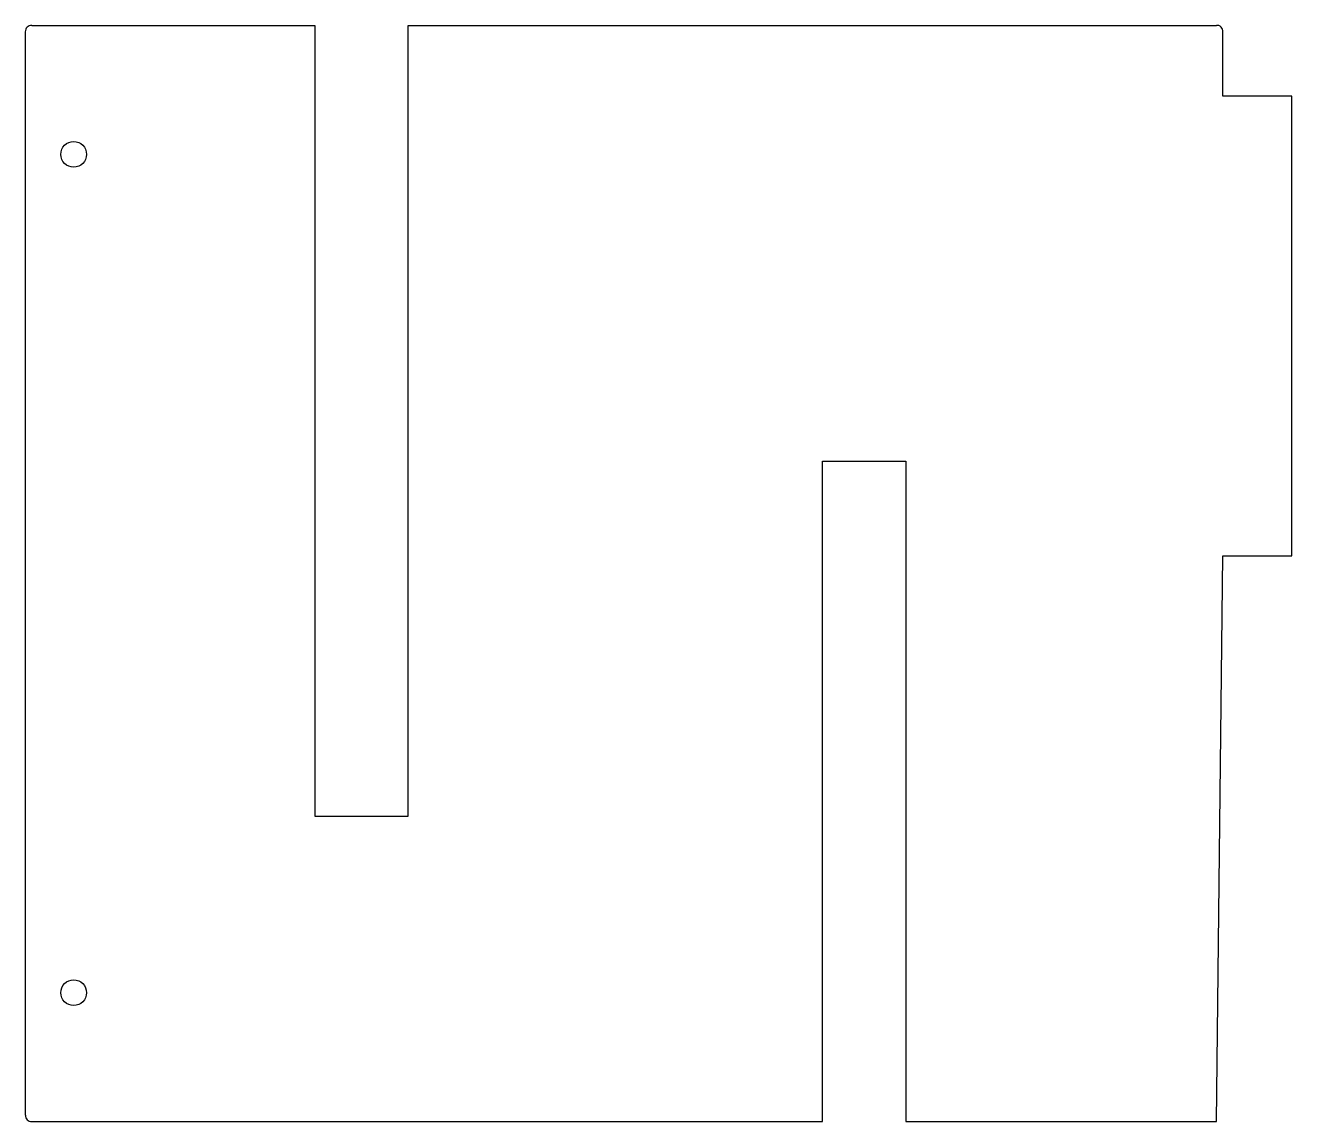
# Model space of a CAD drawing. Header units: millimetres. Extents: x 0 to 393, y 0 to 340.
import ezdxf

# ---------------------------------------------------------------- set-up
doc = ezdxf.new("R2010")
doc.units = ezdxf.units.MM

msp = doc.modelspace()

# ---------------------------------------------------------------- linework, layer by layer
at = {"color": 7, "linetype": 'Continuous'}
for p, q in [((0, 338), (0, 2)), ((2, 340), (89.84, 340)), ((89.84, 340), (89.84, 94.71)), ((118.73, 94.71), (118.73, 340)), ((118.73, 340), (369.46, 340)), ((371.46, 318), (371.46, 338)), ((392.83, 318), (371.46, 318)), ((392.83, 175.48), (392.83, 318)), ((247.33, 0), (247.33, 204.87)), ((247.33, 204.87), (273.1, 204.87)), ((273.1, 204.87), (273.1, 0)), ((369.46, 0), (371.46, 175.48)), ((371.46, 175.48), (392.83, 175.48)), ((89.84, 94.71), (118.73, 94.71)), ((2, 0), (247.33, 0)), ((273.1, 0), (369.46, 0))]:
    msp.add_line(p, q, dxfattribs=at)
for centre in [(15, 300), (15, 40)]:
    msp.add_circle(centre, 4, dxfattribs=at)
for centre, radius, start, end in [((1.92, 338.08), 1.93, 87.7295, 182.2705), ((369.69, 338.22), 1.79, 352.8748, 97.1252), ((1.92, 1.92), 1.92, 177.7188, 272.2812)]:
    msp.add_arc(centre, radius, start, end, dxfattribs=at)

doc.saveas('drawing.dxf')
